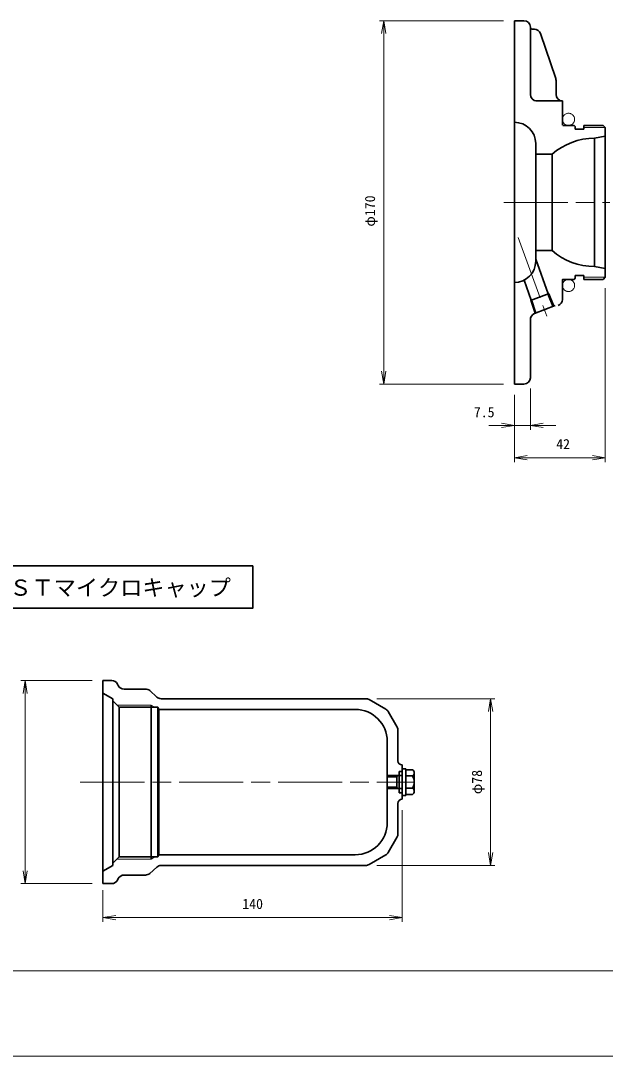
# Model space of a CAD drawing. Units: millimetres at full size, sheet at 1:2.5. Extents: x 1511 to 3191, y -1791 to -588.
# Drawn here: x 1840.9 to 2114.3, y -1776 to -1291.5 of the extents above; entities that cross this region are included whole.
import ezdxf
from ezdxf.enums import TextEntityAlignment as Align

# ---------------------------------------------------------------- set-up
doc = ezdxf.new("R2010")
doc.units = ezdxf.units.MM
doc.header["$LTSCALE"] = 2.5
doc.linetypes.add('CHAIN', pattern=[18.5, 12, -1.5, 3.5, -1.5])
doc.linetypes.add('CHAIN_DOUBLE_DASH', pattern=[23.5, 12, -1.5, 3.5, -1.5, 3.5, -1.5])
for name, color, linetype, lineweight in [('1 外形線', 7, 'Continuous', 35), ('2 細線', 3, 'Continuous', 20), ('4 中心線', 1, 'CHAIN', 18), ('5 想像線', 6, 'CHAIN_DOUBLE_DASH', 18), ('6 寸法線', 4, 'Continuous', 18), ('7 枠・タイトル', 7, 'Continuous', 13), ('Defpoints_9', 7, 'Continuous', 13)]:
    doc.layers.add(name, color=color, linetype=linetype, lineweight=lineweight)
doc.styles.add('ＭＳ ゴシック', font='')
doc.styles.get('ＭＳ ゴシック').set_extended_font_data('MS Gothic')

# ---------------------------------------------------------------- blocks, each defined once
blk = doc.blocks.new('open_arrow')
at = {"color": 0, "linetype": 'Continuous', "lineweight": -2}
blk.add_lwpolyline([(7.5, 1.25), (0, 0), (7.5, -1.25)], dxfattribs=at)

msp = doc.modelspace()

# ---------------------------------------------------------------- linework, layer by layer
at = {"layer": '1 外形線'}
for p, q in [((2071.795, -1291.501), (2071.795, -1461.501)), ((2071.795, -1291.501), (2076.295, -1291.501)), ((2079.295, -1294.501), (2079.295, -1326.001)), ((2080.295, -1295.505), (2081.148, -1295.501)), ((2083.987, -1297.534), (2091.135, -1318.531)), ((2091.295, -1319.498), (2091.295, -1326.001)), ((2081.795, -1329.001), (2094.295, -1329.001)), ((2094.295, -1329.001), (2094.295, -1340.301)), ((2094.495, -1340.501), (2099.795, -1340.501)), ((2100.295, -1341.001), (2099.795, -1340.501)), ((2100.295, -1341.001), (2100.295, -1342.251)), ((2104.295, -1340.501), (2104.295, -1342.251)), ((2104.295, -1340.501), (2113.295, -1340.501)), ((2114.295, -1341.501), (2113.295, -1340.501)), ((2114.295, -1341.501), (2114.295, -1411.501)), ((2100.295, -1342.251), (2104.295, -1342.251)), ((2109.295, -1346.501), (2114.295, -1345.501)), ((2109.295, -1346.501), (2109.295, -1406.501)), ((2081.795, -1349.001), (2081.795, -1404.001)), ((2081.795, -1354.001), (2089.452, -1354.001)), ((2089.452, -1354.001), (2089.452, -1399.001)), ((2081.795, -1399.001), (2089.452, -1399.001)), ((2081.795, -1403.133), (2087.668, -1419.269)), ((2109.295, -1406.501), (2114.295, -1407.501)), ((2076.313, -1412.922), (2079.681, -1422.176)), ((2094.295, -1421.9), (2094.295, -1412.701)), ((2094.495, -1412.501), (2099.795, -1412.501)), ((2099.795, -1412.501), (2100.295, -1412.001)), ((2100.295, -1412.001), (2100.295, -1410.751)), ((2100.295, -1410.751), (2104.295, -1410.751)), ((2104.295, -1412.501), (2104.295, -1410.751)), ((2104.295, -1412.501), (2113.295, -1412.501)), ((2113.295, -1412.501), (2114.295, -1411.501)), ((2088.063, -1419.125), (2079.286, -1422.32)), ((2089.82, -1425.084), (2087.517, -1419.324)), ((2081.866, -1428.303), (2079.832, -1422.121)), ((2090.821, -1424.719), (2081.252, -1428.549)), ((2079.278, -1431.368), (2079.278, -1458.501)), ((2071.795, -1461.501), (2076.278, -1461.501)), ((1879.365, -1600.182), (1879.365, -1695.182)), ((1879.365, -1600.182), (1883.511, -1600.182)), ((1886.195, -1601.84), (1886.536, -1602.524)), ((1883.965, -1608.682), (1879.365, -1606.026)), ((1889.219, -1604.182), (1899.238, -1604.182)), ((1901.214, -1604.924), (1904.508, -1607.906)), ((1883.965, -1608.682), (1883.965, -1647.682)), ((1883.965, -1609.682), (1886.965, -1612.682)), ((1886.965, -1612.682), (1886.965, -1647.682)), ((1886.965, -1612.682), (1904.965, -1612.682)), ((1901.965, -1611.682), (1901.965, -1647.682)), ((1904.965, -1612.682), (1904.965, -1647.682)), ((1904.965, -1612.682), (1905.543, -1613.682)), ((1906.521, -1608.682), (2002.313, -1608.682)), ((2011.669, -1613.62), (2003.813, -1609.084)), ((1905.543, -1613.682), (1997.365, -1613.682)), ((1905.543, -1613.682), (1905.543, -1647.682)), ((2016.963, -1621.986), (2012.767, -1614.718)), ((2017.365, -1623.486), (2017.365, -1637.682)), ((2012.365, -1628.682), (2012.365, -1647.682)), ((2019.365, -1639.682), (2019.365, -1655.682)), ((2019.374, -1641.432), (2020.974, -1641.432)), ((2019.374, -1653.932), (2019.374, -1641.432)), ((2020.974, -1653.932), (2020.974, -1641.432)), ((2020.974, -1641.908), (2024.174, -1641.908)), ((2019.374, -1644.682), (2012.365, -1644.682)), ((2012.365, -1645.295), (2016.852, -1645.295)), ((2016.852, -1645.295), (2017.965, -1644.182)), ((2016.852, -1645.295), (2016.852, -1647.682)), ((2017.965, -1642.682), (2019.365, -1642.682)), ((2017.965, -1642.682), (2017.965, -1647.682)), ((2020.974, -1644.795), (2024.174, -1644.795)), ((2024.974, -1652.012), (2024.974, -1643.352)), ((1883.965, -1686.682), (1883.965, -1647.682)), ((1886.965, -1682.682), (1886.965, -1647.682)), ((1901.965, -1683.682), (1901.965, -1647.682)), ((1904.965, -1682.682), (1904.965, -1647.682)), ((1905.543, -1681.682), (1905.543, -1647.682)), ((2012.365, -1647.682), (2012.365, -1666.682)), ((2012.365, -1650.069), (2016.852, -1650.069)), ((2019.374, -1650.682), (2012.365, -1650.682)), ((2016.852, -1650.069), (2016.852, -1647.682)), ((2016.852, -1650.069), (2017.965, -1651.182)), ((2017.965, -1652.682), (2017.965, -1647.682)), ((2020.974, -1650.569), (2024.174, -1650.569)), ((2017.965, -1652.682), (2019.365, -1652.682)), ((2020.974, -1653.932), (2019.374, -1653.932)), ((2020.974, -1653.455), (2024.174, -1653.455)), ((2017.365, -1657.682), (2017.365, -1671.878)), ((2016.963, -1673.378), (2012.767, -1680.646)), ((1883.965, -1685.682), (1886.965, -1682.682)), ((1886.965, -1682.682), (1904.965, -1682.682)), ((1904.965, -1682.682), (1905.543, -1681.682)), ((1905.543, -1681.682), (1997.365, -1681.682)), ((2011.669, -1681.744), (2003.813, -1686.28)), ((1883.965, -1686.682), (1879.365, -1689.338)), ((1901.214, -1690.44), (1904.508, -1687.458)), ((1906.521, -1686.682), (2002.313, -1686.682)), ((1879.365, -1695.182), (1883.511, -1695.182)), ((1886.195, -1693.524), (1886.536, -1692.84)), ((1889.219, -1691.182), (1899.238, -1691.182))]:
    msp.add_line(p, q, dxfattribs=at)
msp.add_lwpolyline([(1824.465, -1546.535), (1949.465, -1546.535), (1949.465, -1566.342), (1824.465, -1566.342)], close=True, dxfattribs=at)
for centre, radius, start, end in [((2076.295, -1294.501), 3, 0, 90), ((2080.295, -1294.505), 1, 180, 270.48981), ((2081.148, -1298.501), 3, 18.79989, 90.48981), ((2088.295, -1319.498), 3, 0, 18.79989), ((2082.295, -1326.001), 3, 180, 270), ((2094.295, -1326.001), 3, 180, 270), ((2071.795, -1349.001), 10, 0, 90), ((2109.295, -1376.501), 30, 90, 131.40962), ((2109.295, -1376.501), 30, 228.59038, 270), ((2071.795, -1404.001), 10, 270, 0), ((2094.495, -1412.701), 0.2, 90, 180), ((2091.295, -1421.9), 3, 290, 0), ((2082.278, -1431.368), 3, 110, 180), ((2076.278, -1458.501), 3, 270, 0), ((1883.511, -1603.182), 3, 26.56505, 90), ((1889.219, -1601.182), 3, 206.56505, 270), ((1899.238, -1607.182), 3, 48.81407, 90), ((1906.521, -1605.682), 3, 227.85137, 270), ((2002.313, -1611.682), 3, 60, 90), ((1997.365, -1628.682), 15, 0, 90), ((2010.169, -1616.218), 3, 30, 60), ((2014.365, -1623.486), 3, 0, 30), ((2019.365, -1637.682), 2, 180, 270), ((2023.272, -1643.352), 1.702, 302.00461, 57.99539), ((2019.365, -1647.682), 5.608, 329.02089, 30.97911), ((2023.272, -1652.012), 1.702, 302.00461, 57.99539), ((2019.365, -1657.682), 2, 90, 180), ((1997.365, -1666.682), 15, 270, 0), ((2014.365, -1671.878), 3, 330, 0), ((2010.169, -1679.146), 3, 300, 330), ((1899.238, -1688.182), 3, 270, 311.18593), ((1906.521, -1689.682), 3, 90, 132.14863), ((2002.313, -1683.682), 3, 270, 300), ((1883.511, -1692.182), 3, 270, 333.43495), ((1889.219, -1694.182), 3, 90, 153.43495)]:
    msp.add_arc(centre, radius, start, end, dxfattribs=at)
at = {"layer": '2 細線'}
for p, q in [((2104.295, -1341.501), (2114.295, -1341.501)), ((2104.295, -1411.501), (2114.295, -1411.501)), ((2090.366, -1424.885), (2088.063, -1419.125)), ((2081.326, -1428.519), (2079.286, -1422.32)), ((1885.965, -1611.682), (1901.965, -1611.682)), ((1901.965, -1611.682), (1903.697, -1612.682)), ((2017.465, -1644.682), (2012.365, -1644.682)), ((2017.465, -1650.682), (2012.365, -1650.682)), ((1885.965, -1683.682), (1901.965, -1683.682)), ((1901.965, -1683.682), (1903.697, -1682.682))]:
    msp.add_line(p, q, dxfattribs=at)
at = {"layer": '4 中心線'}
for p, q in [((2066.845, -1376.501), (2116.411, -1376.501)), ((2073.572, -1392.966), (2086.923, -1429.646)), ((1868.746, -1647.682), (2024.599, -1647.682))]:
    msp.add_line(p, q, dxfattribs=at)
at = {"layer": '5 想像線'}
for centre in [(2097.145, -1337.651), (2097.145, -1415.351)]:
    msp.add_circle(centre, 2.85, dxfattribs=at)
for centre, major_axis in [((2018.687, -1643.698), (0, 1.016)), ((2018.687, -1651.666), (0, -1.016))]:
    msp.add_ellipse(centre, major_axis=major_axis, ratio=0.688699, dxfattribs=at)
at = {"layer": '6 寸法線'}
for p, q in [((2066.715, -1291.501), (2008.668, -1291.501)), ((2010.668, -1291.501), (2010.668, -1461.501)), ((2114.295, -1416.581), (2114.295, -1497.967)), ((2066.715, -1461.501), (2008.668, -1461.501)), ((2071.795, -1466.581), (2071.795, -1482.844)), ((2071.795, -1466.581), (2071.795, -1497.967)), ((2079.278, -1463.581), (2079.278, -1482.844)), ((2059.795, -1480.844), (2091.278, -1480.844)), ((2071.795, -1495.967), (2114.295, -1495.967)), ((1874.285, -1600.182), (1840.961, -1600.182)), ((1842.961, -1695.182), (1842.961, -1600.182)), ((2007.393, -1608.682), (2062.679, -1608.682)), ((2060.679, -1686.682), (2060.679, -1608.682)), ((2019.365, -1660.762), (2019.365, -1713.076)), ((2007.393, -1686.682), (2062.679, -1686.682)), ((1874.285, -1695.182), (1840.961, -1695.182)), ((1879.365, -1698.262), (1879.365, -1713.076)), ((1879.365, -1711.076), (2019.365, -1711.076))]:
    msp.add_line(p, q, dxfattribs=at)
at = {"layer": '7 枠・タイトル'}
msp.add_line((1551.225, -1735.973), (3151.225, -1735.973), dxfattribs=at)
at = {"layer": 'Defpoints_9'}
msp.add_line((1511.225, -1775.973), (3191.225, -1775.973), dxfattribs=at)

# ---------------------------------------------------------------- block references
at = {"layer": '6 寸法線', "xscale": 0.8, "yscale": 0.8}
for p, rotation in [((2010.668, -1291.501), 270), ((2010.668, -1461.501), 90), ((2071.795, -1480.844), 180), ((2114.295, -1495.967), 180), ((1842.961, -1600.182), 270), ((2060.679, -1608.682), 270), ((2060.679, -1686.682), 90), ((1842.961, -1695.182), 90), ((2019.365, -1711.076), 180)]:
    msp.add_blockref('open_arrow', p, dxfattribs=dict(at, rotation=rotation))
for p in [(2079.278, -1480.844), (2071.795, -1495.967), (1879.365, -1711.076)]:
    msp.add_blockref('open_arrow', p, dxfattribs=at)

# ---------------------------------------------------------------- texts
at = {"layer": '6 寸法線', "style": 'ＭＳ ゴシック'}
for s, p in [('φ170', (2004.268, -1380.539)), ('φ78', (2054.279, -1647.682))]:
    msp.add_text(s, height=4.747, rotation=90, dxfattribs=at).set_placement(p, align=Align.MIDDLE_CENTER)
for s, p in [('7.5', (2057.691, -1474.644)), ('42', (2094.608, -1489.567)), ('140', (1949.365, -1704.676))]:
    msp.add_text(s, height=4.747, dxfattribs=at).set_placement(p, align=Align.MIDDLE_CENTER)
msp.add_text('ＳＴマイクロキャップ', height=7.595, dxfattribs=at).set_placement((1939.206, -1556.717), align=Align.MIDDLE_RIGHT)

doc.saveas('drawing.dxf')
